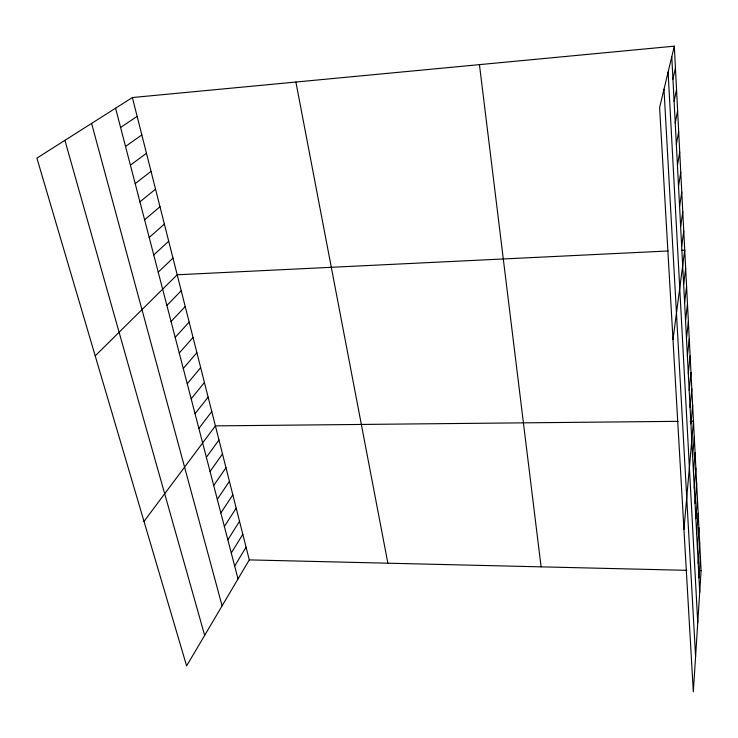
<?xml version="1.0" encoding="UTF-8"?>
<svg xmlns="http://www.w3.org/2000/svg" width="738" height="738" viewBox="0 0 738 738"><rect width="100%" height="100%" fill="white"/><g stroke="black" fill="none" stroke-linecap="round" stroke-linejoin="round"><path stroke-width="1.11" d="M674.32 46.162L701.1 570.668L693.323 691.838L659.606 107.573L674.32 46.162L132.379 97.536L36.9 158.117L186.613 665.897L249.278 559.893L132.379 97.536M698.969 577.882L700.38 556.572M698.213 563.389L699.652 542.292M697.447 548.703L698.914 527.836M696.672 533.823L698.166 513.187M695.888 518.749L697.41 498.353M695.085 503.464L696.644 483.316M694.283 487.975L695.86 468.095M693.462 472.283L695.076 452.662M692.631 456.37L694.274 437.025M683.942 529.275L693.471 421.177L690.168 421.214M690.934 423.88L692.65 405.116M690.067 407.293L691.82 388.843M689.191 390.476L690.971 372.339M688.305 373.419L690.122 355.605M687.401 356.122L689.255 338.65M686.478 338.567L688.379 321.445M685.556 320.762L687.484 304.001M684.606 302.7L686.58 286.316M683.656 284.37L685.667 268.374M672.991 339.48L684.735 250.173L681.414 250.33M681.663 246.317L683.766 231.142M680.639 226.566L682.779 211.824M679.587 206.502L681.774 192.221M678.526 186.124L680.759 172.305M677.447 165.423L679.726 152.093M676.349 144.38L678.683 131.567M675.233 123.015L677.613 110.718M674.098 101.29L676.534 89.538M672.945 79.215L675.436 68.016M234.666 566.055L246.068 547.181M231.271 553.02L242.811 534.321M227.839 539.829L239.518 521.314M224.37 526.48L236.197 508.15M220.856 512.965L232.83 494.838M217.304 499.294L229.426 481.37M213.697 485.466L225.976 467.744M210.062 471.462L222.489 453.953M206.372 457.292L218.965 439.996M144.011 521.406L215.395 425.881L678.056 421.333M198.863 428.418L211.778 411.592M195.044 413.714L208.125 397.127M191.17 398.824L204.426 382.487M187.249 383.751L200.671 367.662M183.273 368.483L196.88 352.663M179.26 353.022L193.042 337.469M175.183 337.367L189.149 322.091M171.059 321.51L185.22 306.519M166.88 305.44L181.225 290.744M95.211 355.882L177.194 274.776L668.111 250.975M158.227 272.174L172.978 258.106M153.744 254.942L168.707 241.215M149.205 237.479L164.38 224.094M144.602 219.776L159.989 206.751M139.934 201.825L155.543 189.159M135.202 183.624L151.041 171.336M130.395 165.164L146.465 153.264M125.525 146.447L141.834 134.943M120.589 127.453L137.139 116.373M249.278 559.893L686.764 570.326M698.895 570.612L701.1 570.668M64.916 140.34L204.666 635.363M91.586 123.412L222.11 605.852M115.58 108.191L238.014 578.952M295.892 82.029L387.865 563.195M479.451 64.63L541.092 566.849M663.988 89.28L695.583 656.58M668.111 72.075L697.751 622.78M671.774 56.771L699.716 592.19"/></g></svg>
